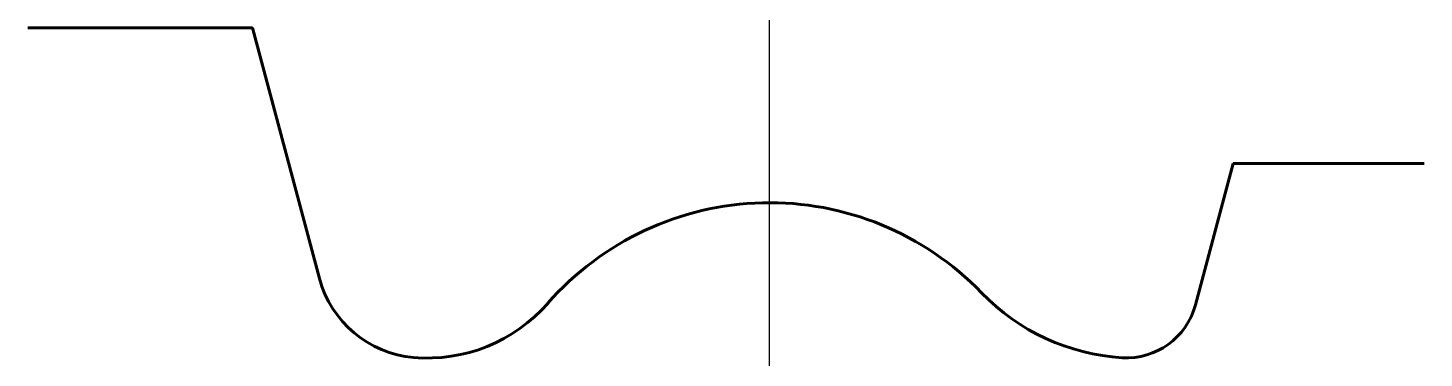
# Model space of a CAD drawing. Header units: millimetres. Extents: x 62 to 454, y 89 to 182.
import ezdxf

# ---------------------------------------------------------------- set-up
doc = ezdxf.new("R2010")
doc.units = ezdxf.units.MM
doc.linetypes.add('K5LT_BASIC', pattern=[0])

msp = doc.modelspace()

# ---------------------------------------------------------------- linework, layer by layer
at = {"color": 5, "linetype": 'K5LT_BASIC', "lineweight": 60, "true_color": 0x0000ff}
for p, q in [((124.82, 182), (61.82, 182)), ((124.82, 182), (143.65, 111.74)), ((389.55, 104.32), (400.18, 144)), ((400.18, 144), (453.74, 144))]:
    msp.add_line(p, q, dxfattribs=at)
at = {"color": 9, "true_color": 0xdca5c1}
msp.add_xline((270, 129.6), (0, 1), dxfattribs=at)
at = {"color": 5, "linetype": 'K5LT_BASIC', "lineweight": 60, "true_color": 0x0000ff}
for centre, radius, start, end in [((270, 50.25), 82.75, 44.0071, 138.7723), ((172.63, 119.5), 30, 195, 265.0508), ((372.67, 149.43), 60, 224.0071, 266.4975), ((173.92, 134.44), 45, 265.0508, 318.7723), ((370.23, 109.5), 20, 266.4975, 345)]:
    msp.add_arc(centre, radius, start, end, dxfattribs=at)
for p in [(124.82, 182), (400.18, 144), (270, 133), (143.65, 111.74), (329.52, 107.74), (329.52, 107.74), (207.76, 104.79), (207.76, 104.79), (389.55, 104.32), (389.55, 104.32), (170.04, 89.61), (369.01, 89.54), (369.01, 89.54)]:
    msp.add_point(p)

doc.saveas('drawing.dxf')
